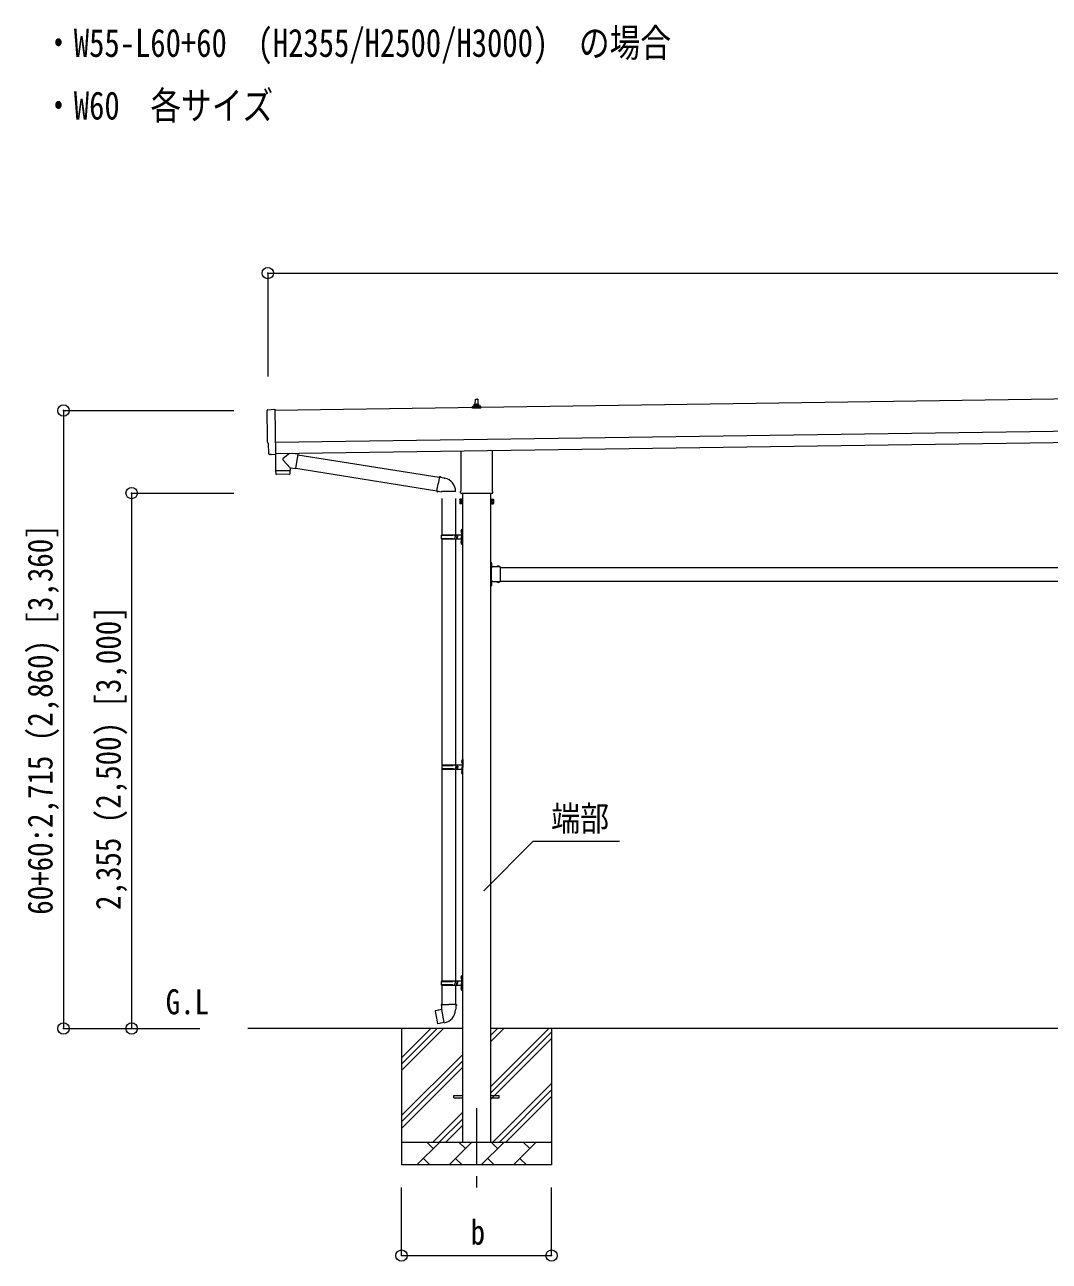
# Model space of a CAD drawing. Units: millimetres, scale not verified. Extents: x -13976 to 14131, y -9754 to 9646.
# Drawn here: x -1487 to 3020, y -5505 to -66 of the extents above; entities that cross this region are included whole.
import ezdxf
from ezdxf.enums import TextEntityAlignment as Align

# ---------------------------------------------------------------- set-up
doc = ezdxf.new("R2010")
doc.units = ezdxf.units.MM
doc.header["$LTSCALE"] = 50
doc.header["$PDMODE"] = 32
doc.header["$PDSIZE"] = 50
doc.linetypes.add('CHAIN1', pattern=[8, 5, -1, 1, -1])
doc.linetypes.add('USER7', pattern=[2, 1, -1])
for name, color, linetype, lineweight in [('0-2_建具', 4, 'Continuous', 9), ('0-4_設備', 7, 'Continuous', 9), ('0-6_手摺', 7, 'Continuous', 9), ('0-7_ハッチ', 6, 'Continuous', 9), ('0-8_外構', 7, 'Continuous', 9), ('0-D_記号', 7, 'Continuous', 9)]:
    doc.layers.add(name, color=color, linetype=linetype, lineweight=lineweight)
doc.styles.add('ＭＳ ゴシック', font='')
doc.styles.get('ＭＳ ゴシック').set_extended_font_data('MS Gothic')

msp = doc.modelspace()

# ---------------------------------------------------------------- linework, layer by layer
at = {"layer": '0-2_建具'}
for p, q in [((4978.22, -1685.97), (-386.74, -1762.62)), ((490.78, -1741.3), (490.78, -1737.09)), ((491.78, -1737.09), (509.78, -1737.09)), ((494.78, -1737.09), (495.5, -1713.57)), ((496.5, -1712.59), (505.05, -1712.59)), ((506.05, -1713.57), (506.78, -1737.09)), ((510.78, -1741.3), (510.78, -1737.09)), ((482.53, -1752.59), (482.53, -1744.88)), ((519.03, -1752.59), (482.53, -1752.59)), ((482.91, -1744.09), (518.64, -1744.09)), ((483.29, -1743.9), (490.01, -1742.28)), ((490.39, -1742.09), (511.16, -1742.09)), ((518.26, -1743.9), (511.54, -1742.28)), ((519.03, -1752.59), (519.03, -1744.88)), ((-384.74, -1902.6), (4980.22, -1825.96)), ((-384.02, -1952.6), (4980.93, -1875.95)), ((-403.6, -1956.65), (-410.52, -1956.38)), ((-383.98, -1955.36), (-383.97, -1956.37)), ((432.48, -2116.58), (432.48, -1940.93)), ((569.08, -1938.98), (569.08, -2116.58)), ((430.78, -2125.35), (430.78, -2119.85)), ((570.78, -2119.85), (570.78, -2125.35)), ((426.78, -2154.85), (427.53, -2153.54)), ((426.78, -2154.85), (426.78, -2171.85)), ((426.78, -2171.85), (427.53, -2173.17)), ((433.78, -2158.44), (427.53, -2158.44)), ((433.78, -2168.26), (427.53, -2168.26)), ((433.78, -2173.17), (427.53, -2173.17)), ((568.71, -2128.85), (432.84, -2128.85)), ((436.28, -2172.55), (433.78, -2172.55)), ((438.28, -2128.85), (438.28, -4981.35)), ((563.28, -4981.35), (563.28, -2128.85)), ((565.28, -2172.55), (567.78, -2172.55)), ((567.78, -2158.44), (574.02, -2158.44)), ((567.78, -2168.26), (574.02, -2168.26)), ((567.78, -2173.17), (574.02, -2173.17)), ((574.78, -2154.85), (574.02, -2153.54)), ((574.78, -2171.85), (574.02, -2173.17)), ((574.78, -2154.85), (574.78, -2171.85)), ((565.28, -2430.35), (563.28, -2430.35)), ((563.28, -2430.35), (563.28, -2450.35)), ((563.28, -2437.35), (565.28, -2437.35)), ((563.28, -2443.35), (565.28, -2443.35)), ((565.28, -2430.35), (565.28, -2450.35)), ((565.78, -2434.45), (565.28, -2434.45)), ((565.28, -2434.45), (565.28, -2446.25)), ((605.28, -2450.35), (565.28, -2450.35)), ((565.28, -2454.35), (565.28, -2512.35)), ((602.18, -2450.35), (590.38, -2450.35)), ((602.18, -2449.84), (602.18, -2450.35)), ((605.28, -2450.35), (605.28, -2516.35)), ((605.28, -2453.35), (3396.28, -2453.35)), ((563.28, -2516.35), (563.28, -2536.35)), ((563.28, -2523.35), (565.28, -2523.35)), ((563.28, -2529.35), (565.28, -2529.35)), ((565.28, -2536.35), (563.28, -2536.35)), ((569.28, -2513.35), (563.78, -2513.35)), ((565.28, -2514.35), (569.28, -2514.35)), ((565.28, -2516.35), (565.28, -2536.35)), ((605.28, -2516.35), (565.28, -2516.35)), ((565.78, -2520.45), (565.28, -2520.45)), ((565.28, -2520.45), (565.28, -2532.25)), ((602.18, -2516.35), (590.38, -2516.35)), ((602.18, -2516.86), (602.18, -2516.35)), ((605.28, -2513.35), (3396.28, -2513.35)), ((400.78, -4776.85), (438.28, -4776.85)), ((400.78, -4785.85), (400.78, -4776.85)), ((400.78, -4785.85), (438.28, -4785.85)), ((563.28, -4776.85), (600.78, -4776.85)), ((563.28, -4785.85), (600.78, -4785.85)), ((600.78, -4785.85), (600.78, -4776.85))]:
    msp.add_line(p, q, dxfattribs=at)
at = {"layer": '0-2_建具', "color": 7, "linetype": 'CHAIN1'}
msp.add_line((500.78, -4831.35), (500.78, -5180.35), dxfattribs=at)
at = {"layer": '0-2_建具'}
for points in [[(-418.35, -1759.63), (-386.81, -1757.53), (-383.98, -1955.36)], [(-413.4, -1953.43), (-414.07, -1906.41), (-414.68, -1906.42)], [(-402.86, -1956.36), (-402.2, -1955.72), (-383.97, -1956.37)], [(433.78, -2173.17), (433.78, -2153.54), (427.53, -2153.54)], [(433.78, -2172.55), (433.78, -2154.15), (436.28, -2154.15)], [(567.78, -2172.55), (567.78, -2154.15), (565.28, -2154.15)], [(567.78, -2173.17), (567.78, -2153.54), (574.02, -2153.54)], [(565.78, -2434.45), (565.78, -2446.25), (565.28, -2446.25)], [(569.28, -2453.35), (563.78, -2453.35), (563.78, -2513.35)], [(565.28, -2454.35), (569.28, -2454.35), (569.28, -2452.35), (565.28, -2452.35)], [(602.18, -2449.84), (590.38, -2449.84), (590.38, -2450.35)], [(565.28, -2512.35), (569.28, -2512.35), (569.28, -2514.35)], [(565.78, -2520.45), (565.78, -2532.25), (565.28, -2532.25)], [(602.18, -2516.86), (590.38, -2516.86), (590.38, -2516.35)]]:
    msp.add_lwpolyline(points, dxfattribs=at)
for points in [[(436.28, -2173.85), (436.28, -2152.85), (438.28, -2152.85), (438.28, -2173.85)], [(565.28, -2173.85), (565.28, -2152.85), (563.28, -2152.85), (563.28, -2173.85)]]:
    msp.add_lwpolyline(points, close=True, dxfattribs=at)
at = {"layer": '0-2_建具', "linetype": 'USER7'}
for points in [[(567.89, -2437.85), (565.11, -2439.21), (564.5, -2440.35)], [(567.89, -2442.85), (565.11, -2441.5), (564.5, -2440.35)], [(593.78, -2447.74), (595.13, -2450.52), (596.28, -2451.13)], [(598.78, -2447.74), (597.42, -2450.52), (596.28, -2451.13)], [(567.89, -2523.85), (565.11, -2525.21), (564.5, -2526.35)], [(567.89, -2528.85), (565.11, -2527.5), (564.5, -2526.35)], [(593.78, -2518.96), (595.13, -2516.18), (596.28, -2515.58)], [(598.78, -2518.96), (597.42, -2516.18), (596.28, -2515.58)]]:
    msp.add_lwpolyline(points, dxfattribs=at)
at = {"layer": '0-2_建具'}
for centre, radius, start, end in [((494.86, -1737.72), 4.13, 90, 171.17633), ((491.78, -1738.09), 1, 90, 180), ((496.5, -1713.59), 1, 90, 178.60509), ((504.11, -1737.09), 4.83, 133.60282, 180), ((497.44, -1737.09), 4.83, 0, 46.39718), ((505.05, -1713.59), 1, 1.39491, 90), ((506.69, -1737.72), 4.13, 8.82367, 90), ((509.78, -1738.09), 1, 0, 90), ((483.53, -1744.88), 1, 103.62699, 180), ((489.78, -1741.3), 1, 283.62699, 0), ((511.78, -1741.3), 1, 180, 256.37301), ((518.03, -1744.88), 1, 0, 76.37301), ((434.78, -2119.85), 4, 125.09963, 180), ((566.78, -2119.85), 4, 0, 54.90037), ((431.12, -2155.99), 4.34, 145.61575, 214.38425), ((431.12, -2170.71), 4.34, 145.61575, 214.38425), ((443.02, -2163.35), 16.24, 162.41205, 197.58795), ((434.78, -2125.35), 4, 180, 194.47751), ((434.78, -2125.35), 4, 194.47751, 241.04498), ((566.78, -2125.35), 4, 298.95502, 345.52249), ((566.78, -2125.35), 4, 345.52249, 0), ((558.53, -2163.35), 16.24, 342.41205, 17.58795), ((570.43, -2155.99), 4.34, 325.61575, 34.38425), ((570.43, -2170.71), 4.34, 325.61575, 34.38425), ((560.04, -2440.35), 8.23, 314.2189, 45.7811), ((596.28, -2455.58), 8.23, 44.2189, 135.7811), ((565.28, -2450.35), 2, 180, 270), ((565.28, -2516.35), 2, 90, 180), ((560.04, -2526.35), 8.23, 314.2189, 45.7811), ((596.28, -2511.12), 8.23, 224.2189, 315.7811)]:
    msp.add_arc(centre, radius, start, end, dxfattribs=at)
for centre, major_axis, ratio, start_param, end_param in [((-418.15, -1762.62), (-3, -0.04), 0.99863, 4.7647489, 6.2979817), ((-5182.52, -1901.12), (4762.89, 68.04), 0.99863, 6.2686928, 6.2979817), ((-414.74, -1902.02), (-4.41, -0.06), 0.99863, 6.2686928, 7.8539816), ((-410.4, -1953.38), (-2.15, -2.1), 0.9974, 5.5252311, 7.0411395), ((-403.56, -1955.64), (-0.717, -0.7), 0.9974, 0.7579542, 1.5707963)]:
    msp.add_ellipse(centre, major_axis=major_axis, ratio=ratio, start_param=start_param, end_param=end_param, dxfattribs=at)
at = {"layer": '0-6_手摺', "color": 6}
for p, q in [((-417.82, -1158.41), (10421.18, -1158.41)), ((-417.82, -1158.41), (-417.82, -1613.04)), ((-1316.56, -1763.35), (-566.56, -1763.35)), ((-1316.56, -1763.35), (-1316.56, -4481.35)), ((-1016.56, -2126.35), (-1016.56, -4481.35)), ((-1016.56, -2126.35), (-566.56, -2126.35)), ((-1316.56, -4481.35), (-716.56, -4481.35)), ((-1016.56, -4481.35), (-716.56, -4481.35)), ((170.78, -5480.35), (170.78, -5180.35)), ((830.78, -5480.35), (830.78, -5180.35)), ((170.78, -5480.35), (830.78, -5480.35))]:
    msp.add_line(p, q, dxfattribs=at)
at = {"layer": '0-6_手摺'}
for p, q in [((438.28, -4481.35), (-505.88, -4481.35)), ((170.78, -4481.35), (170.78, -5081.35)), ((170.78, -4666.4), (355.83, -4481.35)), ((170.78, -4638.12), (327.54, -4481.35)), ((170.78, -4609.83), (299.26, -4481.35)), ((3438.28, -4481.35), (563.28, -4481.35)), ((563.28, -4736.45), (818.37, -4481.35)), ((563.28, -4538.46), (620.38, -4481.35)), ((563.28, -4510.18), (592.1, -4481.35)), ((563.28, -4764.73), (830.78, -4497.23)), ((830.78, -4481.35), (830.78, -5081.35)), ((563.28, -4793.02), (830.78, -4525.52)), ((170.78, -4864.39), (438.28, -4596.89)), ((170.78, -4892.68), (438.28, -4625.18)), ((170.78, -4920.96), (438.28, -4653.46)), ((572.93, -4981.35), (830.78, -4723.51)), ((601.22, -4981.35), (830.78, -4751.79)), ((629.5, -4981.35), (830.78, -4780.08)), ((308.37, -4981.35), (438.28, -4851.45)), ((336.66, -4981.35), (438.28, -4879.73)), ((364.94, -4981.35), (438.28, -4908.02)), ((170.78, -4981.35), (830.78, -4981.35)), ((238.64, -5081.35), (338.64, -4981.35)), ((310.09, -5009.9), (281.54, -4981.35)), ((380.06, -5081.35), (480.06, -4981.35)), ((451.51, -5009.9), (422.96, -4981.35)), ((521.49, -5081.35), (621.49, -4981.35)), ((592.93, -5009.9), (564.38, -4981.35)), ((662.91, -5081.35), (762.91, -4981.35)), ((734.35, -5009.9), (705.8, -4981.35)), ((827.49, -4981.35), (830.78, -4978.07)), ((267.2, -5052.8), (295.75, -5081.35)), ((408.62, -5052.8), (437.17, -5081.35)), ((550.04, -5052.8), (578.59, -5081.35)), ((691.46, -5052.8), (720.01, -5081.35)), ((830.78, -5081.35), (170.78, -5081.35))]:
    msp.add_line(p, q, dxfattribs=at)
at = {"layer": '0-6_手摺', "color": 6}
for p in [(-417.82, -1158.41), (-1316.56, -1763.35), (-1016.56, -2126.35), (-1316.56, -4481.35), (-1016.56, -4481.35), (170.78, -5480.35), (830.78, -5480.35)]:
    msp.add_point(p, dxfattribs=at)
at = {"layer": '0-7_ハッチ'}
for p, q in [((748.41, -3659.28), (532.4, -3875.28)), ((1129.72, -3659.28), (748.41, -3659.28))]:
    msp.add_line(p, q, dxfattribs=at)
at = {"layer": '0-8_外構'}
for p, q in [((-322.58, -1951.72), (-350.22, -1974.23)), ((-284.95, -1955.73), (-310.79, -1951.55)), ((-284.95, -1955.73), (-295.12, -2018.61)), ((-285.25, -1957.55), (336.91, -2056.61)), ((-319.53, -2014.66), (-350.4, -1981.56)), ((-383.34, -2028.59), (-382.92, -2041.64)), ((-322.34, -2043.72), (-379.88, -2044.55)), ((-378.85, -2027.53), (-378.82, -2028.53)), ((-323.86, -2026.74), (-323.86, -2027.74)), ((-319.53, -2014.66), (-295.12, -2018.61)), ((-319.53, -2014.66), (-319.36, -2026.68)), ((-294.82, -2016.78), (326.48, -2115.71)), ((337.23, -2054.79), (331.69, -2086.16)), ((337.23, -2054.79), (338.37, -2052.81)), ((338.37, -2052.81), (341.93, -2053.44)), ((341.93, -2053.44), (342.35, -2055.79)), ((356.86, -2058.61), (358.55, -2060.24)), ((358.55, -2060.24), (360.66, -2060.69)), ((326.16, -2117.52), (331.69, -2086.16)), ((326.16, -2117.52), (326.56, -2119.78)), ((326.16, -2117.52), (331.32, -2118.34)), ((326.56, -2119.78), (330.12, -2120.4)), ((330.12, -2120.4), (331.32, -2118.34)), ((331.32, -2118.34), (345.92, -2120.65)), ((345.92, -2120.65), (348.13, -2119.67)), ((408.42, -2120.06), (347.24, -2120.06)), ((348.28, -2150.06), (348.28, -2309.36)), ((408.28, -2150.06), (408.28, -2309.36)), ((345.28, -2311.36), (395.61, -2311.36)), ((345.28, -2325.36), (395.61, -2325.36)), ((346.28, -2309.36), (432.28, -2309.36)), ((346.28, -2309.36), (346.28, -2311.36)), ((346.28, -2327.36), (346.28, -2325.36)), ((346.28, -2327.36), (432.28, -2327.36)), ((348.28, -2327.36), (348.28, -3322.35)), ((405.28, -2309.36), (405.28, -2313.86)), ((405.28, -2313.86), (407.28, -2313.86)), ((405.28, -2327.36), (405.28, -2322.86)), ((405.28, -2322.86), (407.28, -2322.86)), ((407.28, -2313.86), (407.28, -2318.36)), ((407.28, -2322.86), (407.28, -2318.36)), ((408.28, -2327.36), (408.28, -3322.35)), ((413.28, -2309.36), (413.28, -2318.36)), ((413.28, -2313.86), (416.28, -2313.86)), ((413.28, -2327.36), (413.28, -2318.36)), ((413.28, -2322.86), (416.28, -2322.86)), ((416.28, -2313.86), (416.28, -2318.36)), ((416.28, -2322.86), (416.28, -2318.36)), ((431.97, -2292.21), (434.02, -2293.21)), ((433.24, -2290.21), (433.88, -2290.21)), ((433.24, -2290.21), (433.24, -2298.51)), ((433.24, -2298.51), (433.88, -2298.51)), ((433.24, -2338.21), (433.88, -2338.21)), ((433.24, -2338.21), (433.24, -2346.51)), ((433.88, -2290.21), (433.88, -2298.51)), ((433.88, -2290.21), (434.28, -2290.61)), ((433.88, -2298.51), (434.28, -2298.11)), ((433.88, -2338.21), (433.88, -2346.51)), ((433.88, -2338.21), (434.28, -2338.61)), ((434.02, -2293.21), (434.63, -2294.36)), ((434.28, -2286.36), (437.28, -2284.86)), ((434.28, -2286.36), (434.28, -2318.36)), ((434.28, -2290.61), (434.28, -2298.11)), ((434.28, -2350.36), (434.28, -2318.36)), ((434.28, -2338.61), (434.28, -2346.11)), ((437.28, -2284.86), (437.28, -2318.36)), ((437.28, -2284.86), (438.28, -2284.86)), ((437.28, -2351.86), (437.28, -2318.36)), ((438.28, -2284.86), (438.28, -2318.36)), ((438.28, -2351.86), (438.28, -2318.36)), ((431.97, -2340.21), (434.02, -2341.21)), ((433.24, -2346.51), (433.88, -2346.51)), ((433.88, -2346.51), (434.28, -2346.11)), ((434.02, -2341.21), (434.63, -2342.36)), ((434.28, -2350.36), (437.28, -2351.86)), ((437.28, -2351.86), (438.28, -2351.86)), ((434.47, -3305.2), (436.52, -3306.2)), ((435.74, -3303.2), (436.38, -3303.2)), ((435.74, -3303.2), (435.74, -3311.5)), ((435.74, -3311.5), (436.38, -3311.5)), ((436.38, -3303.2), (436.38, -3311.5)), ((436.38, -3303.2), (436.78, -3303.6)), ((436.38, -3311.5), (436.78, -3311.1)), ((436.52, -3306.2), (437.13, -3307.35)), ((436.78, -3299.35), (439.78, -3297.85)), ((436.78, -3299.35), (436.78, -3331.35)), ((436.78, -3303.6), (436.78, -3311.1)), ((439.78, -3297.85), (439.78, -3331.35)), ((439.78, -3297.85), (440.78, -3297.85)), ((440.78, -3297.85), (440.78, -3331.35)), ((347.78, -3324.35), (398.11, -3324.35)), ((347.78, -3338.35), (398.11, -3338.35)), ((348.28, -3340.34), (348.28, -4272.35)), ((348.78, -3322.35), (434.78, -3322.35)), ((348.78, -3322.35), (348.78, -3324.35)), ((348.78, -3340.35), (348.78, -3338.35)), ((348.78, -3340.35), (434.78, -3340.35)), ((407.78, -3322.35), (407.78, -3326.85)), ((407.78, -3326.85), (409.78, -3326.85)), ((407.78, -3340.35), (407.78, -3335.85)), ((407.78, -3335.85), (409.78, -3335.85)), ((408.28, -3340.34), (408.28, -4272.35)), ((409.78, -3326.85), (409.78, -3331.35)), ((409.78, -3335.85), (409.78, -3331.35)), ((415.78, -3322.35), (415.78, -3331.35)), ((415.78, -3326.85), (418.78, -3326.85)), ((415.78, -3340.35), (415.78, -3331.35)), ((415.78, -3335.85), (418.78, -3335.85)), ((418.78, -3326.85), (418.78, -3331.35)), ((418.78, -3335.85), (418.78, -3331.35)), ((434.47, -3353.2), (436.52, -3354.2)), ((435.74, -3351.2), (436.38, -3351.2)), ((435.74, -3351.2), (435.74, -3359.5)), ((435.74, -3359.5), (436.38, -3359.5)), ((436.38, -3351.2), (436.38, -3359.5)), ((436.38, -3351.2), (436.78, -3351.6)), ((436.38, -3359.5), (436.78, -3359.1)), ((436.52, -3354.2), (437.13, -3355.35)), ((436.78, -3363.35), (436.78, -3331.35)), ((436.78, -3351.6), (436.78, -3359.1)), ((436.78, -3363.35), (439.78, -3364.85)), ((439.78, -3364.85), (439.78, -3331.35)), ((439.78, -3364.85), (440.78, -3364.85)), ((440.78, -3364.85), (440.78, -3331.35)), ((345.28, -4274.35), (395.61, -4274.35)), ((345.28, -4288.35), (395.61, -4288.35)), ((346.28, -4272.35), (432.28, -4272.35)), ((346.28, -4272.35), (346.28, -4274.35)), ((346.28, -4290.35), (346.28, -4288.35)), ((346.28, -4290.35), (432.28, -4290.35)), ((348.28, -4290.35), (348.28, -4375.28)), ((405.28, -4272.35), (405.28, -4276.85)), ((405.28, -4276.85), (407.28, -4276.85)), ((405.28, -4290.35), (405.28, -4285.85)), ((405.28, -4285.85), (407.28, -4285.85)), ((407.28, -4276.85), (407.28, -4281.35)), ((407.28, -4285.85), (407.28, -4281.35)), ((408.28, -4290.35), (408.28, -4375.28)), ((413.28, -4272.35), (413.28, -4281.35)), ((413.28, -4276.85), (416.28, -4276.85)), ((413.28, -4290.35), (413.28, -4281.35)), ((413.28, -4285.85), (416.28, -4285.85)), ((416.28, -4276.85), (416.28, -4281.35)), ((416.28, -4285.85), (416.28, -4281.35)), ((431.97, -4255.2), (434.02, -4256.2)), ((433.24, -4253.2), (433.88, -4253.2)), ((433.24, -4253.2), (433.24, -4261.5)), ((433.24, -4261.5), (433.88, -4261.5)), ((433.88, -4253.2), (433.88, -4261.5)), ((433.88, -4253.2), (434.28, -4253.6)), ((433.88, -4261.5), (434.28, -4261.1)), ((434.02, -4256.2), (434.63, -4257.35)), ((434.28, -4249.35), (437.28, -4247.85)), ((434.28, -4249.35), (434.28, -4281.35)), ((434.28, -4253.6), (434.28, -4261.1)), ((434.28, -4313.35), (434.28, -4281.35)), ((437.28, -4247.85), (437.28, -4281.35)), ((437.28, -4247.85), (438.28, -4247.85)), ((437.28, -4314.85), (437.28, -4281.35)), ((438.28, -4247.85), (438.28, -4281.35)), ((438.28, -4314.85), (438.28, -4281.35)), ((431.97, -4303.2), (434.02, -4304.2)), ((433.24, -4301.2), (433.88, -4301.2)), ((433.24, -4301.2), (433.24, -4309.5)), ((433.24, -4309.5), (433.88, -4309.5)), ((433.88, -4301.2), (433.88, -4309.5)), ((433.88, -4301.2), (434.28, -4301.6)), ((433.88, -4309.5), (434.28, -4309.1)), ((434.02, -4304.2), (434.63, -4305.35)), ((434.28, -4301.6), (434.28, -4309.1)), ((434.28, -4313.35), (437.28, -4314.85)), ((437.28, -4314.85), (438.28, -4314.85)), ((319.82, -4403.73), (319.01, -4404.9)), ((319.01, -4404.9), (328.63, -4459.46)), ((347.68, -4398.48), (319.82, -4403.73)), ((332.56, -4401.13), (332.35, -4401.37)), ((346.43, -4375.28), (344.28, -4376.06)), ((344.28, -4376.06), (344.28, -4379.68)), ((344.28, -4379.68), (346.52, -4380.49)), ((346.43, -4375.28), (378.28, -4375.28)), ((346.43, -4375.28), (346.52, -4380.49)), ((346.52, -4380.49), (346.77, -4395.28)), ((346.77, -4395.28), (348.13, -4397.28)), ((358.04, -4455.78), (347.9, -4398.3)), ((347.93, -4397.48), (347.93, -4398.19)), ((348.13, -4397.28), (348.09, -4397.28)), ((410.13, -4375.28), (378.28, -4375.28)), ((408.46, -4397.22), (408.39, -4399.38)), ((409.78, -4395.28), (408.46, -4397.22)), ((412.28, -4379.68), (410.03, -4380.49)), ((410.13, -4375.28), (412.28, -4376.06)), ((412.28, -4376.06), (412.28, -4379.68)), ((342.65, -4458.37), (342.37, -4458.21)), ((358.34, -4456.54), (358.1, -4455.88))]:
    msp.add_line(p, q, dxfattribs=at)
for points in [[(-384.37, -1956.35), (-383.35, -2027.59), (-319.36, -2026.68)], [(-319.38, -2040.73), (-319.34, -2027.68), (-383.34, -2028.59)], [(337.23, -2054.79), (342.35, -2055.79), (356.86, -2058.61)], [(431.97, -2296.51), (434.02, -2295.51), (434.63, -2294.36)], [(431.97, -2344.51), (434.02, -2343.51), (434.63, -2342.36)], [(434.47, -3309.5), (436.52, -3308.5), (437.13, -3307.35)], [(434.47, -3357.5), (436.52, -3356.5), (437.13, -3355.35)], [(431.97, -4259.5), (434.02, -4258.5), (434.63, -4257.35)], [(431.97, -4307.5), (434.02, -4306.5), (434.63, -4305.35)], [(334.8, -4400.91), (334.52, -4400.76), (332.56, -4401.13)], [(410.13, -4375.28), (410.03, -4380.49), (409.78, -4395.28)], [(357.77, -4455.68), (329.79, -4460.28), (328.63, -4459.46)], [(344.84, -4457.81), (344.62, -4458.05), (342.65, -4458.37)]]:
    msp.add_lwpolyline(points, dxfattribs=at)
for centre, radius, start, end in [((-346.91, -1977.98), 5, 131.47396, 225.79244), ((-379.92, -2041.55), 3, 181.81845, 270.86677), ((-322.38, -2040.72), 3, 270.81845, 359.81845), ((348.13, -2119.67), 60.3, 359.62495, 78), ((394.03, -2318.36), 49.25, 171.82876, 180.00002), ((394.03, -2318.36), 49.25, 180.00002, 188.17127), ((395.61, -2309.36), 2, 270, 359.99998), ((395.61, -2327.36), 2, 0.00005, 90.00004), ((437.57, -2294.36), 6, 136.21765, 223.78235), ((437.57, -2342.36), 6, 136.21765, 223.78235), ((432.28, -2307.36), 2, 270, 359.99998), ((432.28, -2329.36), 2, 0.00005, 90.00004), ((440.07, -3307.35), 6, 136.21765, 223.78235), ((396.53, -3331.35), 49.25, 171.82876, 180.00002), ((396.53, -3331.35), 49.25, 180.00002, 188.17127), ((398.11, -3322.35), 2, 270, 359.99998), ((398.11, -3340.35), 2, 0.00005, 90.00004), ((440.07, -3355.35), 6, 136.21765, 223.78235), ((434.78, -3320.35), 2, 270, 359.99998), ((434.78, -3342.35), 2, 0.00005, 90.00004), ((394.03, -4281.35), 49.25, 171.82876, 180.00002), ((394.03, -4281.35), 49.25, 180.00002, 188.17127), ((395.61, -4272.35), 2, 270, 359.99998), ((395.61, -4290.35), 2, 0.00005, 90.00004), ((437.57, -4257.35), 6, 136.21765, 223.78235), ((432.28, -4270.35), 2, 270, 359.99998), ((432.28, -4292.35), 2, 0.00005, 90.00004), ((437.57, -4305.35), 6, 136.21765, 223.78235), ((347.63, -4398.19), 0.3, 280.66842, 0), ((348.13, -4397.48), 0.2, 100, 180), ((348.13, -4397.28), 60.3, 279.96938, 358), ((357.82, -4455.98), 0.3, 20, 99.33158), ((358.53, -4456.47), 0.2, 200, 279.96938)]:
    msp.add_arc(centre, radius, start, end, dxfattribs=at)

# ---------------------------------------------------------------- texts
at = {"layer": '0-4_設備', "style": 'ＭＳ ゴシック', "width": 0.85}
msp.add_text('G.L', height=110, dxfattribs=at).set_placement((-866.74, -4451.9), align=Align.BOTTOM_LEFT)
at = {"layer": '0-6_手摺', "style": 'ＭＳ ゴシック', "width": 0.85}
for s, p in [('60+60:2,715 (2,860) [3,360]', (-1331.56, -3981.1)), ('2,355 (2,500) [3,000]', (-1031.56, -3960.1))]:
    msp.add_text(s, height=110, rotation=90, dxfattribs=at).set_placement(p, align=Align.BOTTOM_LEFT)
msp.add_text('b', height=110, dxfattribs=at).set_placement((474.53, -5465.35), align=Align.BOTTOM_LEFT)
at = {"layer": '0-7_ハッチ', "color": 7, "style": 'ＭＳ ゴシック', "width": 0.85}
msp.add_text('端部', height=110, dxfattribs=at).set_placement((828.67, -3645.59), align=Align.BOTTOM_LEFT)
at = {"layer": '0-D_記号', "style": 'ＭＳ ゴシック', "width": 0.8}
for s, p in [('・W55-L60+60\u3000(H2355/H2500/H3000)\u3000の場合', (-1406.06, -244.65)), ('・W60\u3000各サイズ', (-1406.06, -520.33))]:
    msp.add_text(s, height=123.7, dxfattribs=at).set_placement(p, align=Align.BOTTOM_LEFT)

doc.saveas('drawing.dxf')
